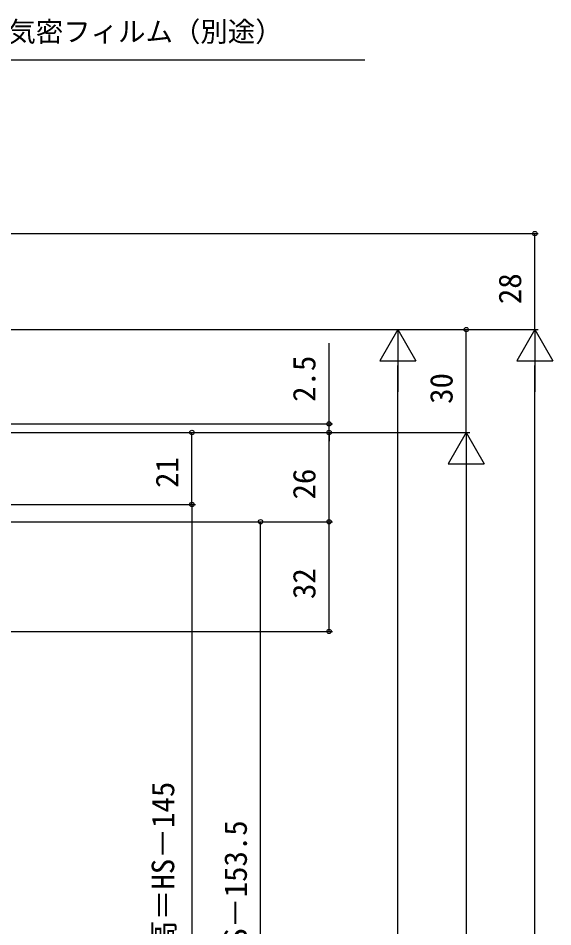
# Model space of a CAD drawing. Units: millimetres, scale not verified. Extents: x -525 to 525, y -783 to 778.
# Drawn here: x -140.9 to 15.1, y 323.7 to 588.6 of the extents above; entities that cross this region are included whole.
import ezdxf
from ezdxf.enums import TextEntityAlignment as Align

# ---------------------------------------------------------------- set-up
doc = ezdxf.new("R2010")
doc.units = ezdxf.units.MM
doc.header["$LTSCALE"] = 4
doc.layers.add('0-7_YKK_D', color=6, linetype='Continuous')
doc.styles.add('ＭＳ ゴシック', font='')
doc.styles.get('ＭＳ ゴシック').set_extended_font_data('MS Gothic')

msp = doc.modelspace()

# ---------------------------------------------------------------- linework, layer by layer
at = {"layer": '0-7_YKK_D'}
for p, q in [((-296.499, 525.8), (10.814, 525.8)), ((9.814, 497.8), (9.814, 525.8)), ((-246.499, 497.8), (10.814, 497.8)), ((-246.499, 497.8), (-9.186, 497.8)), ((-246.499, 497.8), (10.814, 497.8)), ((-246.499, 497.8), (-29.186, 497.8)), ((-30.186, 497.8), (-35.436, 488.707)), ((-30.186, 497.8), (-24.936, 488.707)), ((-30.186, 497.8), (-30.186, 479.613)), ((-10.186, 467.8), (-10.186, 497.8)), ((9.814, 497.8), (4.564, 488.707)), ((9.814, 497.8), (15.064, 488.707)), ((9.814, 497.8), (9.814, 479.613)), ((-50.186, 470.3), (-50.186, 493.82)), ((-35.436, 488.707), (-24.936, 488.707)), ((4.564, 488.707), (15.064, 488.707)), ((-30.186, 158.3), (-30.186, 487.3)), ((9.814, 37.302), (9.814, 487.3)), ((-231.499, 470.3), (-49.186, 470.3)), ((-50.186, 467.8), (-50.186, 470.3)), ((-231.499, 467.801), (-89.186, 467.801)), ((-231.499, 467.8), (-9.186, 467.8)), ((-231.499, 467.8), (-9.186, 467.8)), ((-231.499, 467.8), (-49.186, 467.8)), ((-231.499, 467.798), (-49.186, 467.798)), ((-90.186, 446.801), (-90.186, 467.801)), ((-50.186, 467.8), (-50.186, 465.25)), ((-50.186, 441.8), (-50.186, 467.798)), ((-10.186, 467.8), (-15.436, 458.707)), ((-10.186, 467.8), (-4.936, 458.707)), ((-10.186, 467.8), (-10.186, 449.613)), ((-15.436, 458.707), (-4.936, 458.707)), ((-10.186, 457.3), (-10.186, 67.3)), ((-243.699, 446.801), (-89.186, 446.801)), ((-243.699, 446.801), (-89.186, 446.801)), ((-90.186, 446.801), (-90.186, 241.801)), ((-246.499, 441.8), (-49.186, 441.8)), ((-246.499, 441.8), (-49.186, 441.8)), ((-246.499, 441.8), (-69.186, 441.8)), ((-70.186, 245.283), (-70.186, 441.8)), ((-50.186, 409.801), (-50.186, 441.8)), ((-277.499, 409.801), (-49.186, 409.801))]:
    msp.add_line(p, q, dxfattribs=at)
msp.add_lwpolyline([(-177.5, 559.99), (-175.697, 561.793), (-161.023, 576.468), (-39.725, 576.468)], dxfattribs=at)
for centre in [(9.814, 525.8), (-10.186, 497.8), (-50.186, 470.3), (-90.186, 467.801), (-50.186, 467.8), (-50.186, 467.798), (-90.186, 446.801), (-90.186, 446.801), (-70.186, 441.8), (-50.186, 441.8), (-50.186, 441.8), (-50.186, 409.801)]:
    msp.add_circle(centre, 0.637, dxfattribs=at)

# ---------------------------------------------------------------- texts
at = {"layer": '0-7_YKK_D', "style": 'ＭＳ ゴシック'}
msp.add_text('防湿気密フィルム（別途）', height=5.865, dxfattribs=at).set_placement((-159.727, 579.982), align=Align.BOTTOM_LEFT)
for s, p in [('28', (7.814, 505.229)), ('2.5', (-52.186, 476.735)), ('30', (-12.186, 476.152)), ('21', (-92.186, 451.65)), ('26', (-52.186, 448.279)), ('32', (-52.186, 419.255)), ('網戸出来高＝HS－145', (-93.362, 280.559)), ('HS－153.5', (-72.186, 314.317))]:
    msp.add_text(s, height=6.598, rotation=90, dxfattribs=at).set_placement(p, align=Align.BOTTOM_LEFT)

doc.saveas('drawing.dxf')
